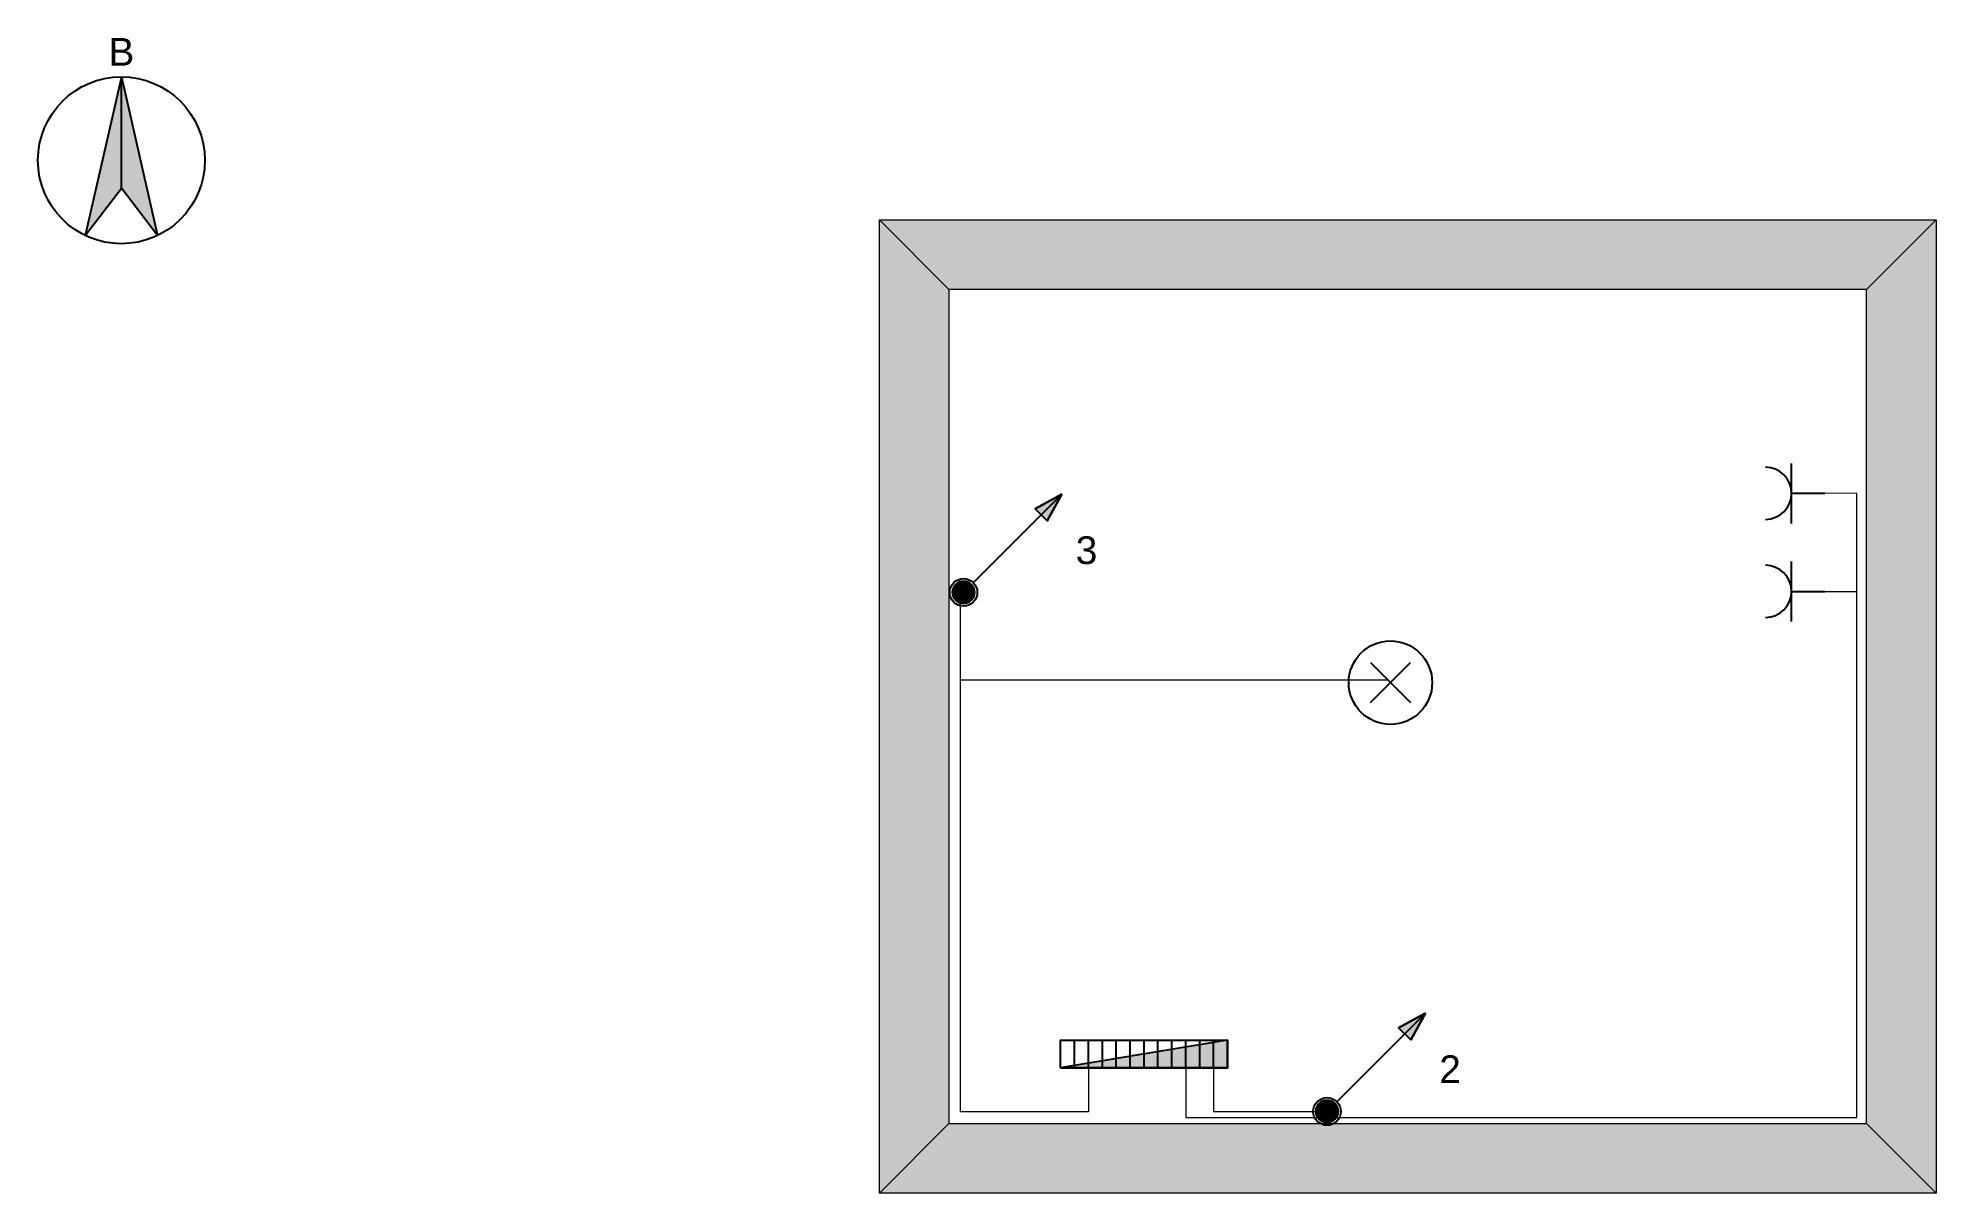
# Model space of a CAD drawing. Extents: x 8.7 to 15.53, y 4.29 to 8.44.
import ezdxf
from ezdxf.enums import TextEntityAlignment as Align

# ---------------------------------------------------------------- set-up
doc = ezdxf.new("R2010")
doc.units = 0
for name, color, linetype in [('__TS__CableLine', 7, 'Continuous'), ('__TS__eSymbol', 7, 'Continuous'), ('__TS__Wall', 7, 'Continuous')]:
    doc.layers.add(name, color=color, linetype=linetype)
doc.styles.get("Standard").update_dxf_attribs({"font": 'arial.ttf', "height": 1})

msp = doc.modelspace()

# ---------------------------------------------------------------- hatches: boundary and pattern name
at = {"true_color": 0xa9a9a9, "transparency": 33554687}
msp.add_hatch(color=253, dxfattribs=at).paths.add_polyline_path([(9, 8.3), (8.8698, 7.7297), (9, 7.9)])
at = {"transparency": 33554687}
msp.add_hatch(color=7, dxfattribs=at).paths.add_polyline_path([(9, 8.3), (9.1302, 7.7297), (9, 7.9)])
at = {"layer": '__TS__eSymbol', "linetype": 'Continuous', "transparency": 33554687}
for points in [[(12.3823, 6.7994), (12.3299, 6.7031), (12.2859, 6.7463)], [(13.6898, 4.9328), (13.6374, 4.8364), (13.5934, 4.8796)]]:
    msp.add_hatch(color=7, dxfattribs=at).paths.add_polyline_path(points)
h = msp.add_hatch(color=7, dxfattribs=at)
edge = h.paths.add_edge_path()
edge.add_arc((12.0287, 6.4459), 0.0397, 0, 180)
edge.add_arc((12.0287, 6.4459), 0.0397, 180, 360)
at = {"layer": '__TS__eSymbol', "transparency": 33554687}
msp.add_hatch(color=7, dxfattribs=at).paths.add_polyline_path([(12.3781, 4.7358), (12.9781, 4.7358), (12.9781, 4.8358)])
at = {"layer": '__TS__eSymbol', "linetype": 'Continuous', "transparency": 33554687}
h = msp.add_hatch(color=7, dxfattribs=at)
edge = h.paths.add_edge_path()
edge.add_arc((13.3362, 4.5792), 0.0397, 0, 180)
edge.add_arc((13.3362, 4.5792), 0.0397, 180, 360)
at = {"layer": '__TS__Wall', "lineweight": 0, "true_color": 0xd3d3d3, "transparency": 33554687}
for points in [[(11.9764, 4.5358), (11.7264, 4.2858), (11.7264, 7.7858), (11.9764, 7.5358)], [(11.9764, 7.5358), (11.7264, 7.7858), (15.5264, 7.7858), (15.2764, 7.5358)], [(15.2764, 7.5358), (15.5264, 7.7858), (15.5264, 4.2858), (15.2764, 4.5358)], [(15.2764, 4.5358), (15.5264, 4.2858), (11.7264, 4.2858), (11.9764, 4.5358)]]:
    msp.add_hatch(color=254, dxfattribs=at).paths.add_polyline_path(points)

# ---------------------------------------------------------------- linework, layer by layer
at = {"color": 253, "true_color": 0xa9a9a9, "transparency": 33554687}
msp.add_lwpolyline([(9, 8.3), (8.8698, 7.7297), (9, 7.9)], close=True, dxfattribs=at)
at = {"color": 7, "transparency": 33554687}
msp.add_lwpolyline([(9, 8.3), (9.1302, 7.7297), (9, 7.9)], close=True, dxfattribs=at)
msp.add_circle((9, 8), 0.3, dxfattribs=at)
at = {"layer": '__TS__CableLine', "color": 7, "linetype": 'Continuous', "lineweight": 0, "transparency": 33554687}
for points in [[(12.8281, 4.7358), (12.8281, 4.5572), (15.2418, 4.5572), (15.2418, 6.8017), (15.1264, 6.8024)], [(12.018, 6.1318), (12.018, 6.4486)], [(15.1264, 6.4497), (15.2418, 6.4497)], [(12.4781, 4.7358), (12.4781, 4.5783), (12.018, 4.5783), (12.018, 6.1318), (13.5565, 6.1318)], [(12.9281, 4.7358), (12.9281, 4.5792), (13.3249, 4.5792)]]:
    msp.add_lwpolyline(points, dxfattribs=at)
at = {"layer": '__TS__eSymbol', "color": 7, "linetype": 'Continuous'}
for p, q in [((15.0067, 6.6939, -3), (15.0067, 6.9098, -3)), ((12.0638, 6.481, -3), (12.3823, 6.7994, -3)), ((15.0067, 6.3411, -3), (15.0067, 6.5571, -3)), ((13.3713, 4.6144, -3), (13.6898, 4.9328, -3))]:
    msp.add_line(p, q, dxfattribs=at)
at = {"layer": '__TS__eSymbol', "color": 7}
for p, q in [((15.0067, 6.8024, -3), (15.1264, 6.8024, -3)), ((15.0067, 6.4497, -3), (15.1264, 6.4497, -3)), ((12.4281, 4.7358, -3), (12.4281, 4.8358, -3)), ((12.4781, 4.7358, -3), (12.4781, 4.8358, -3)), ((12.5281, 4.7358, -3), (12.5281, 4.8358, -3)), ((12.5781, 4.7358, -3), (12.5781, 4.8358, -3)), ((12.6281, 4.7358, -3), (12.6281, 4.8358, -3)), ((12.6781, 4.7358, -3), (12.6781, 4.8358, -3)), ((12.7281, 4.7358, -3), (12.7281, 4.8358, -3)), ((12.7781, 4.7358, -3), (12.7781, 4.8358, -3)), ((12.8281, 4.7358, -3), (12.8281, 4.8358, -3)), ((12.8781, 4.7358, -3), (12.8781, 4.8358, -3)), ((12.9281, 4.7358, -3), (12.9281, 4.8358, -3))]:
    msp.add_line(p, q, dxfattribs=at)
at = {"layer": '__TS__eSymbol', "color": 7, "lineweight": -3}
for p, q in [((13.4923, 6.0495, -3), (13.6363, 6.1934, -3)), ((13.4923, 6.1934, -3), (13.6363, 6.0495, -3))]:
    msp.add_line(p, q, dxfattribs=at)
at = {"layer": '__TS__eSymbol', "color": 7, "linetype": 'Continuous', "elevation": -3}
for points in [[(12.3823, 6.7994), (12.2859, 6.7463), (12.3299, 6.7031), (12.3823, 6.7994)], [(13.6898, 4.9328), (13.5934, 4.8796), (13.6374, 4.8364), (13.6898, 4.9328)]]:
    msp.add_lwpolyline(points, dxfattribs=at)
for points in [[(12.3823, 6.7994), (12.3299, 6.7031), (12.2859, 6.7463)], [(13.6898, 4.9328), (13.6374, 4.8364), (13.5934, 4.8796)]]:
    msp.add_lwpolyline(points, close=True, dxfattribs=at)
for points in [[(12.0684, 6.4459, 1), (11.989, 6.4459, 1)], [(13.3759, 4.5792, 1), (13.2965, 4.5792, 1)]]:
    msp.add_lwpolyline(points, format="xyb", close=True, dxfattribs=at)
at = {"layer": '__TS__eSymbol', "color": 7, "elevation": -3}
for points in [[(12.3781, 4.7358), (12.3781, 4.8358), (12.9781, 4.8358), (12.9781, 4.7358)], [(12.3781, 4.7358), (12.9781, 4.7358), (12.9781, 4.8358), (12.9781, 4.8358)]]:
    msp.add_lwpolyline(points, close=True, dxfattribs=at)
at = {"layer": '__TS__eSymbol', "color": 7, "linetype": 'Continuous'}
for centre, radius in [((12.0287, 6.4459, -3), 0.0497), ((12.0287, 6.4459, -3), 0.0397), ((13.3362, 4.5792, -3), 0.0497), ((13.3362, 4.5792, -3), 0.0397)]:
    msp.add_circle(centre, radius, dxfattribs=at)
at = {"layer": '__TS__eSymbol', "color": 7, "lineweight": -3}
msp.add_circle((13.5643, 6.1214, -3), 0.15, dxfattribs=at)
at = {"layer": '__TS__eSymbol', "color": 7}
for centre in [(14.913, 6.8024, -3), (14.913, 6.4497, -3)]:
    msp.add_arc(centre, 0.0937, 270, 90, dxfattribs=at)
at = {"layer": '__TS__Wall', "color": 7, "lineweight": 0, "transparency": 33554687}
for p, q in [((11.7264, 4.2858), (11.7264, 7.7858)), ((11.7264, 7.7858), (15.5264, 7.7858)), ((15.5264, 7.7858), (15.5264, 4.2858)), ((15.2764, 7.5358), (11.9764, 7.5358)), ((11.9764, 7.5358), (11.9764, 4.5358)), ((15.2764, 4.5358), (15.2764, 7.5358)), ((11.9764, 4.5358), (15.2764, 4.5358)), ((15.5264, 4.2858), (11.7264, 4.2858))]:
    msp.add_line(p, q, dxfattribs=at)
at = {"layer": '__TS__Wall', "color": 254, "lineweight": 0, "true_color": 0xd3d3d3, "transparency": 33554687}
for points in [[(11.9764, 4.5358), (11.7264, 4.2858), (11.7264, 7.7858), (11.9764, 7.5358)], [(11.9764, 7.5358), (11.7264, 7.7858), (15.5264, 7.7858), (15.2764, 7.5358)], [(15.2764, 7.5358), (15.5264, 7.7858), (15.5264, 4.2858), (15.2764, 4.5358)], [(15.2764, 4.5358), (15.5264, 4.2858), (11.7264, 4.2858), (11.9764, 4.5358)]]:
    msp.add_lwpolyline(points, close=True, dxfattribs=at)

# ---------------------------------------------------------------- texts
at = {"color": 7, "transparency": 33554687}
msp.add_text('B', height=0.1, dxfattribs=at).set_placement((9, 8.39), align=Align.MIDDLE_CENTER)
at = {"layer": '__TS__eSymbol', "color": 7, "transparency": 33554687}
for s, p in [('3', (12.4323, 6.5978)), ('2', (13.7398, 4.7312))]:
    msp.add_text(s, height=0.1, dxfattribs=at).set_placement(p, align=Align.MIDDLE_LEFT)

doc.saveas('drawing.dxf')
